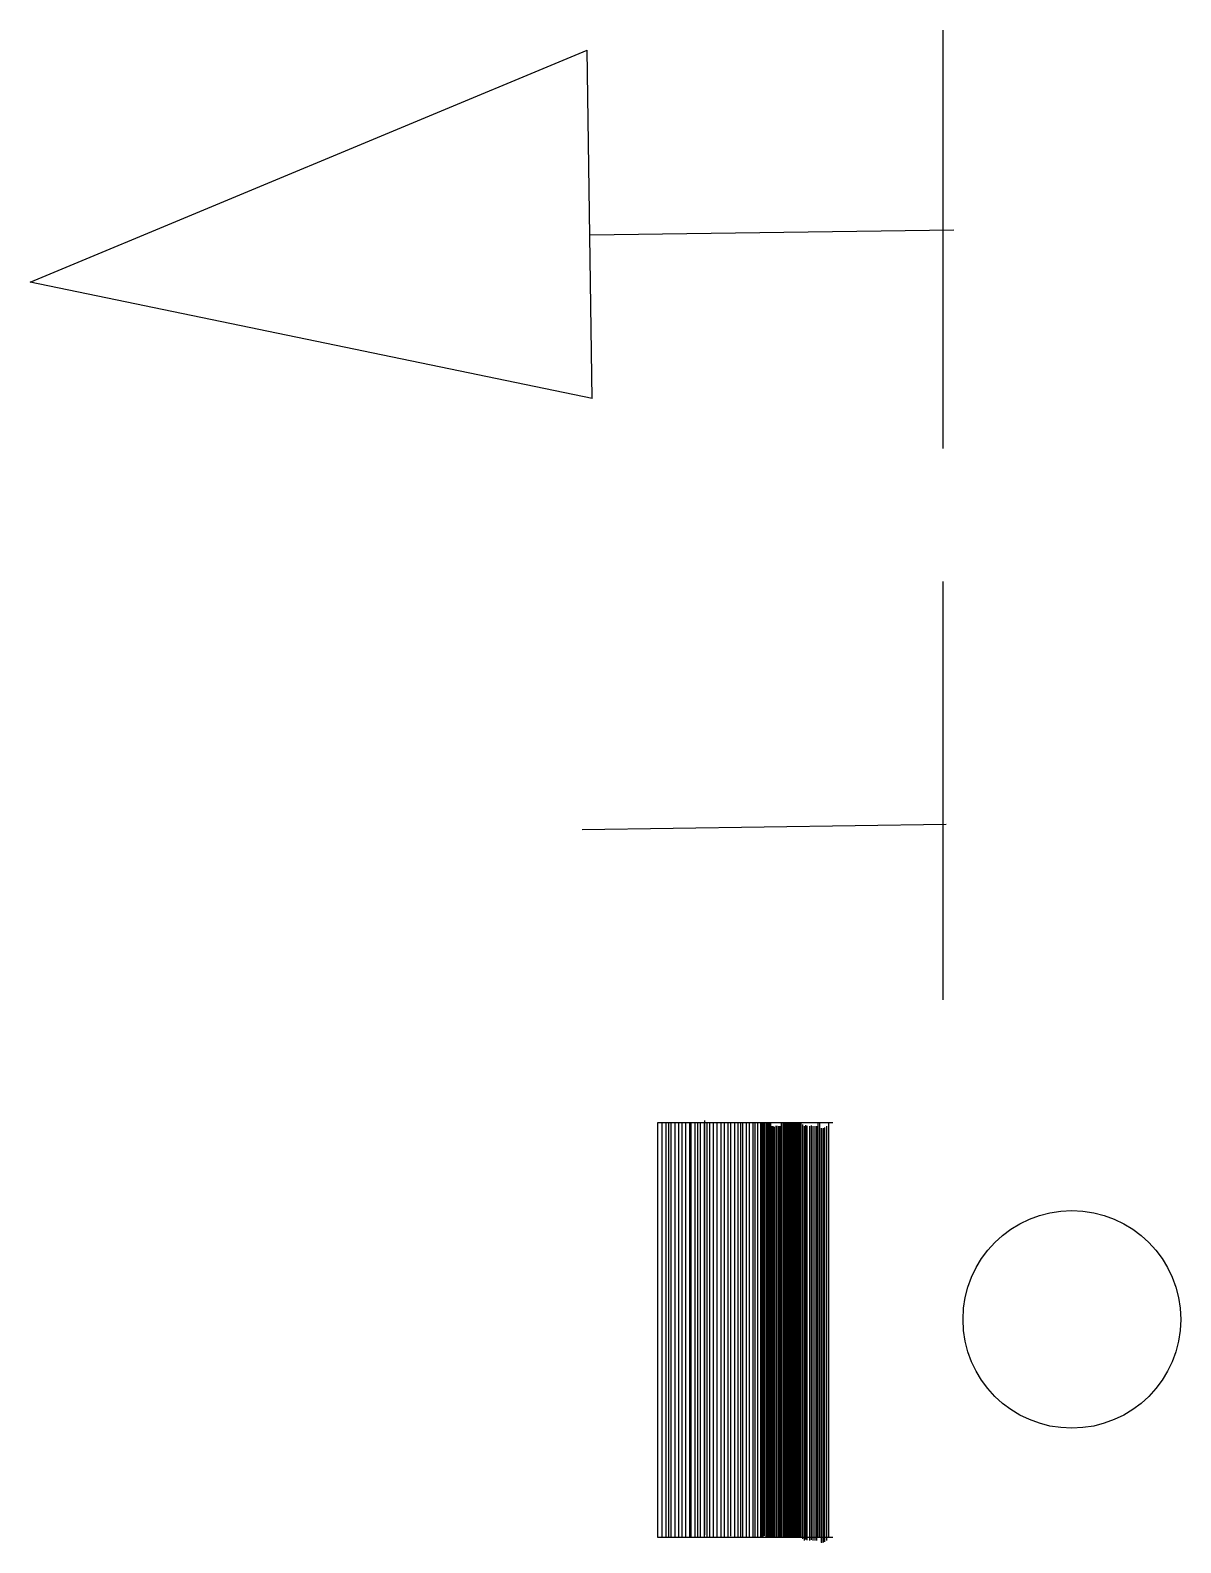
# Model space of a CAD drawing. Extents: x -2017610 to 288295, y -481381 to 250994.
# Drawn here: x -756982 to -755772, y -294490 to -292899 of the extents above; entities that cross this region are included whole.
import ezdxf

# ---------------------------------------------------------------- set-up
doc = ezdxf.new("R2010")
doc.units = 0
doc.header["$LTSCALE"] = 7
doc.header["$MEASUREMENT"] = 0
doc.layers.add('DIM', color=1, linetype='CONTINUOUS')

msp = doc.modelspace()

# ---------------------------------------------------------------- linework, layer by layer
at = {"layer": 'DIM', "color": 4}
for p, q in [((-756022.4, -292898.8), (-756022.4, -293338.8)), ((-756982.2, -293163.7), (-756396.4, -292919.9)), ((-756391.2, -293286.1), (-756396.4, -292919.9)), ((-756010.8, -293109), (-756393.6, -293114.5)), ((-756391.2, -293286.1), (-756982.2, -293163.7)), ((-756022.4, -293478.8), (-756022.4, -293918.8)), ((-756018.7, -293734.4), (-756401.5, -293739.9)), ((-756322.3, -294048.3), (-756322.3, -294484.2)), ((-756138.1, -294048.3), (-756322.3, -294048.3)), ((-756317.6, -294483.6), (-756317.6, -294047.7)), ((-756313.4, -294484.2), (-756313.4, -294048.3)), ((-756310.5, -294484.2), (-756310.5, -294048.3)), ((-756308.1, -294484.2), (-756308.1, -294048.3)), ((-756303.8, -294484.2), (-756303.8, -294048.3)), ((-756299.8, -294484.2), (-756299.8, -294048.3)), ((-756296.4, -294484.2), (-756296.4, -294048.3)), ((-756292.7, -294484.2), (-756292.7, -294048.3)), ((-756288.5, -294484.2), (-756288.5, -294048.3)), ((-756287.1, -294484.2), (-756287.1, -294048.3)), ((-756282.8, -294484.2), (-756282.8, -294048.3)), ((-756280.1, -294484.2), (-756280.1, -294047.8)), ((-756277.1, -294484.2), (-756277.1, -294047.8)), ((-756273.1, -294484.2), (-756273.1, -294048.3)), ((-756272.6, -294481.8), (-756272.6, -294045.9)), ((-756270, -294484.2), (-756270, -294048.3)), ((-756267.2, -294483.6), (-756267.2, -294047.7)), ((-756263.5, -294484.2), (-756263.5, -294048.3)), ((-756259.6, -294484.2), (-756259.6, -294048.3)), ((-756255.4, -294484.2), (-756255.4, -294048.3)), ((-756251.8, -294484.2), (-756251.8, -294047.8)), ((-756248.2, -294484.2), (-756248.2, -294047.8)), ((-756245.3, -294483), (-756245.3, -294048.3)), ((-756241.1, -294484.2), (-756241.1, -294048.3)), ((-756237.6, -294484.2), (-756237.6, -294048.3)), ((-756234.6, -294484.2), (-756234.6, -294048.3)), ((-756232.5, -294484.2), (-756232.5, -294048.3)), ((-756228.9, -294484.2), (-756228.9, -294048.3)), ((-756225.5, -294484.2), (-756225.5, -294048.3)), ((-756221.8, -294483.6), (-756221.8, -294047.7)), ((-756219.8, -294484.2), (-756219.8, -294048.3)), ((-756216.8, -294484.2), (-756216.8, -294048.3)), ((-756213.8, -294484.2), (-756213.8, -294048.3)), ((-756212.2, -294483.8), (-756212.2, -294047.9)), ((-756211.1, -294484.2), (-756211.1, -294048.3)), ((-756209.8, -294482.8), (-756209.8, -294048.3)), ((-756208.2, -294483.6), (-756208.2, -294048.3)), ((-756206.7, -294483.9), (-756206.7, -294048.3)), ((-756205.4, -294484.2), (-756205.4, -294048.3)), ((-756204.3, -294484.2), (-756204.3, -294048.3)), ((-756203.1, -294484.3), (-756203.1, -294048.3)), ((-756201.7, -294484.2), (-756201.7, -294051.7)), ((-756200.7, -294484.2), (-756200.7, -294051.7)), ((-756199.2, -294484.8), (-756199.2, -294052.3)), ((-756197.6, -294484.1), (-756197.6, -294051.5)), ((-756196.5, -294484.1), (-756196.5, -294051.5)), ((-756194.9, -294484.2), (-756194.9, -294051.7)), ((-756193.2, -294484.3), (-756193.2, -294051.8)), ((-756191.8, -294484.2), (-756191.8, -294048.3)), ((-756190.3, -294483.8), (-756190.3, -294047.9)), ((-756189.2, -294483.9), (-756189.2, -294048)), ((-756188.2, -294484.2), (-756188.2, -294048.3)), ((-756186.7, -294484.4), (-756186.7, -294048.5)), ((-756185.8, -294484.4), (-756185.8, -294048.5)), ((-756185.1, -294484.8), (-756185.1, -294048.9)), ((-756183.8, -294484.2), (-756183.8, -294048.3)), ((-756182.7, -294484.2), (-756182.7, -294048.3)), ((-756181.4, -294484.2), (-756181.4, -294048.3)), ((-756180.2, -294484.2), (-756180.2, -294048.3)), ((-756179.3, -294483.9), (-756179.3, -294048)), ((-756178.6, -294484.2), (-756178.6, -294048.3)), ((-756177.6, -294484.1), (-756177.6, -294048.2)), ((-756176.7, -294484.2), (-756176.7, -294048.3)), ((-756175.8, -294484.2), (-756175.8, -294048.3)), ((-756174.8, -294483.8), (-756174.8, -294048.3)), ((-756173.6, -294484.2), (-756173.6, -294048.3)), ((-756172.7, -294484.3), (-756172.7, -294048.3)), ((-756171.4, -294484.5), (-756171.4, -294048.3)), ((-756169.5, -294486), (-756169.5, -294050.1)), ((-756167.7, -294487.8), (-756167.7, -294051.9)), ((-756166.2, -294486.5), (-756166.2, -294050.6)), ((-756164.9, -294487.4), (-756164.9, -294051.4)), ((-756162.3, -294487.8), (-756162.3, -294051.9)), ((-756160.5, -294486.9), (-756160.5, -294051)), ((-756158.8, -294487.8), (-756158.8, -294051.9)), ((-756156.6, -294487.8), (-756156.6, -294051.9)), ((-756154.9, -294487.8), (-756154.9, -294051.9)), ((-756153.4, -294483.4), (-756153.4, -294047.5)), ((-756151.7, -294483.4), (-756151.7, -294047.5)), ((-756149.8, -294489.6), (-756149.8, -294053.7)), ((-756149.4, -294490), (-756149.4, -294054.1)), ((-756147.6, -294489.6), (-756147.6, -294053.7)), ((-756146.3, -294489.1), (-756146.3, -294053.2)), ((-756144.4, -294487.8), (-756144.4, -294051.9)), ((-756142.2, -294484.2), (-756142.2, -294048.3)), ((-756322.3, -294484.2), (-756138.1, -294484.2)), ((-756322.3, -294484.2), (-756313.4, -294484.2)), ((-756308.1, -294484.2), (-756277.1, -294484.2))]:
    msp.add_line(p, q, dxfattribs=at)
msp.add_circle((-755886.5, -294255), 114.5, dxfattribs=at)

doc.saveas('drawing.dxf')
